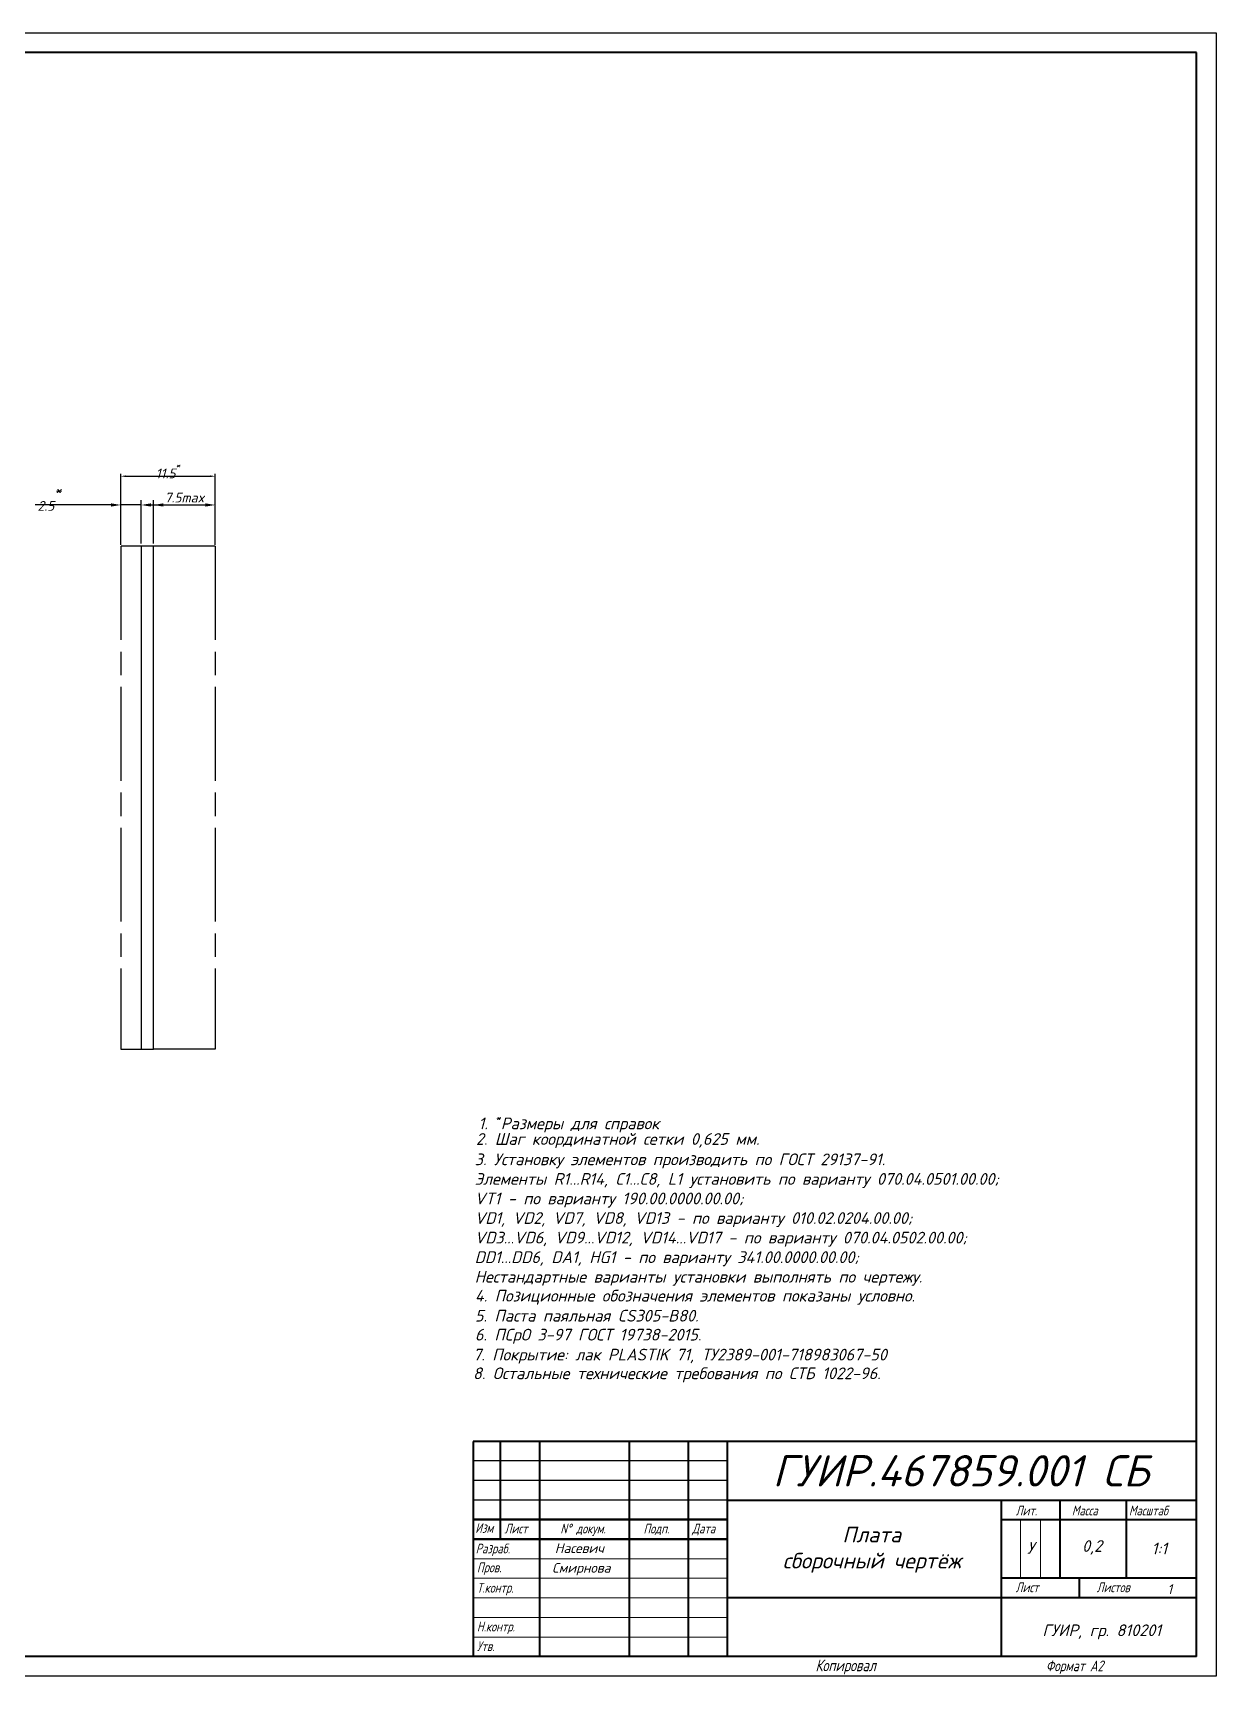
# Model space of a CAD drawing. Header units: millimetres. Extents: x -60 to 537, y -62 to 358.
# Drawn here: x 234 to 536.6, y -62.2 to 357.8 of the extents above; entities that cross this region are included whole.
import ezdxf

# ---------------------------------------------------------------- set-up
doc = ezdxf.new("R2010")
doc.units = ezdxf.units.MM
doc.linetypes.add('ACAD_ISO08W100', pattern=[36, 24, -3, 6, -3])
doc.layers.add('KONTUR', color=7, linetype='Continuous')
doc.layers.add('Тонкие', color=7, linetype='Continuous')
for name, color, linetype, lineweight in [('Основная', 7, 'Continuous', 40), ('текст', 7, 'Continuous', 30), ('тонкая', 7, 'Continuous', 20)]:
    doc.layers.add(name, color=color, linetype=linetype, lineweight=lineweight)
doc.styles.add('стиль рамки', font='romans.shx', dxfattribs={"width": 0.75, "oblique": 15, "height": 3.5})
doc.styles.add('стиль1', font='isocpeui.ttf')
doc.dimstyles.new('ISO-25', dxfattribs={"dimtxt": 2.5, "dimasz": 2.5, "dimexe": 1.25, "dimexo": 0.625, "dimtad": 1, "dimtxsty": 'Standard', "dimcen": 2.5, "dimadec": 0, "dimazin": 0, "dimtfac": 1, "dimtmove": 0, "dimatfit": 3, "dimfxl": 1, "dimarcsym": 0})
doc.dimstyles.new('Аннотативный', dxfattribs={"dimscale": 0, "dimtxt": 2.5, "dimasz": 2.5, "dimexe": 1.25, "dimexo": 0.625, "dimtad": 1, "dimtxsty": 'Standard', "dimcen": 2.5, "dimadec": 0, "dimazin": 0, "dimtfac": 1, "dimtmove": 0, "dimatfit": 3, "dimfxl": 1, "dimarcsym": 0})

# ---------------------------------------------------------------- blocks, each defined once
blk = doc.blocks.new('*D5')
at = {"layer": 'Defpoints', "color": 0, "transparency": 16777216}
for p in [(280.65, 244.49), (256.5, 226.64), (280.65, 226.64)]:
    blk.add_point(p, dxfattribs=at)
at = {"layer": 'текст', "color": 0, "lineweight": -2, "transparency": 16777216}
for p, q in [((256.5, 226.95), (256.5, 245.12)), ((257.75, 244.49), (279.4, 244.49)), ((280.65, 226.95), (280.65, 245.12))]:
    blk.add_line(p, q, dxfattribs=at)
at = {"layer": 'текст', "color": 0, "transparency": 16777216}
for points in [[(257.75, 244.7), (257.75, 244.28), (256.5, 244.49)], [(279.4, 244.7), (279.4, 244.28), (280.65, 244.49)]]:
    blk.add_solid(points, dxfattribs=at)
at = {"layer": 'текст', "color": 0, "transparency": 16777216, "insert": (268.57, 246.05), "char_height": 1.25, "attachment_point": 5, "style": 'стиль1'}
blk.add_mtext('{\\H2x;11.5\\A1;\\H0.7x;\\S*^ ;}', dxfattribs=at)
blk = doc.blocks.new('*D6')
at = {"layer": 'Defpoints', "color": 0, "transparency": 16777216}
for p in [(280.65, 237.14), (264.9, 226.64), (280.65, 226.64)]:
    blk.add_point(p, dxfattribs=at)
at = {"layer": 'Тонкие', "color": 0, "lineweight": -2, "transparency": 16777216}
for p, q in [((264.9, 227.27), (264.9, 238.39)), ((267.4, 237.14), (278.15, 237.14)), ((280.65, 227.27), (280.65, 238.39))]:
    blk.add_line(p, q, dxfattribs=at)
at = {"layer": 'Тонкие', "color": 0, "transparency": 16777216}
for points in [[(267.4, 237.56), (267.4, 236.73), (264.9, 237.14)], [(278.15, 237.56), (278.15, 236.73), (280.65, 237.14)]]:
    blk.add_solid(points, dxfattribs=at)
at = {"layer": 'Тонкие', "color": 0, "transparency": 16777216, "insert": (272.77, 239.03), "char_height": 2.5, "attachment_point": 5, "style": 'стиль1'}
blk.add_mtext('7.5max', dxfattribs=at)
blk = doc.blocks.new('*D7')
at = {"layer": 'Defpoints', "color": 0, "transparency": 16777216}
for p in [(256.5, 237.14), (256.5, 226.64), (261.75, 226.64)]:
    blk.add_point(p, dxfattribs=at)
at = {"layer": 'Тонкие', "color": 0, "lineweight": -2, "transparency": 16777216}
for p, q in [((254, 237.14), (234.64, 237.14)), ((256.5, 227.27), (256.5, 238.39)), ((261.75, 237.14), (256.5, 237.14)), ((261.75, 227.27), (261.75, 238.39)), ((264.25, 237.14), (266.75, 237.14))]:
    blk.add_line(p, q, dxfattribs=at)
at = {"layer": 'Тонкие', "color": 0, "transparency": 16777216}
for points in [[(254, 237.56), (254, 236.73), (256.5, 237.14)], [(264.25, 237.56), (264.25, 236.73), (261.75, 237.14)]]:
    blk.add_solid(points, dxfattribs=at)
at = {"layer": 'Тонкие', "color": 0, "transparency": 16777216, "insert": (238.31, 239.02), "char_height": 2.5, "attachment_point": 5, "style": 'стиль1'}
blk.add_mtext('2.5{\\A1;\\H1.12x;\\S*^ ;}', dxfattribs=at)

msp = doc.modelspace()

# ---------------------------------------------------------------- linework, layer by layer
at = {"linetype": 'ACAD_ISO08W100'}
for p, q in [((280.648, 226.642), (256.498, 226.642)), ((256.498, 226.642), (256.498, 98.017)), ((280.648, 226.642), (280.648, 98.017)), ((280.648, 98.017), (264.898, 98.017))]:
    msp.add_line(p, q, dxfattribs=at)
at = {"lineweight": -3}
for p, q in [((261.748, 226.642), (261.748, 98.017)), ((264.898, 226.642), (261.748, 226.642)), ((264.898, 98.017), (264.898, 226.642)), ((256.498, 98.017), (264.898, 98.017))]:
    msp.add_line(p, q, dxfattribs=at)
for p, q in [((411.604, -7.192), (346.604, -7.192)), ((411.604, -12.192), (346.604, -12.192)), ((411.604, -17.192), (346.604, -17.192)), ((481.604, -57.192), (481.604, -57.192))]:
    msp.add_line(p, q)
at = {"lineweight": 50}
for p, q in [((411.604, -22.192), (346.604, -22.192)), ((411.604, -27.192), (346.604, -27.192))]:
    msp.add_line(p, q, dxfattribs=at)
at = {"layer": 'KONTUR'}
for p, q in [((-60.396, 357.808), (536.604, 357.808)), ((536.604, 357.808), (536.604, -62.192)), ((536.604, -62.192), (-60.396, -62.192))]:
    msp.add_line(p, q, dxfattribs=at)
at = {"layer": 'Основная'}
for p, q in [((531.604, 352.808), (-40.396, 352.808)), ((531.604, -57.192), (531.604, 352.808)), ((346.604, -2.192), (346.604, -57.192)), ((531.604, -2.192), (346.604, -2.192)), ((353.604, -27.192), (353.604, -2.192)), ((363.604, -2.192), (363.604, -57.192)), ((386.604, -57.192), (386.604, -2.192)), ((401.604, -2.192), (401.604, -57.192)), ((411.604, -2.192), (411.604, -57.192)), ((411.604, -17.192), (531.604, -17.192)), ((481.604, -17.192), (481.604, -57.192)), ((496.604, -17.192), (496.604, -37.192)), ((513.604, -17.192), (513.604, -37.192)), ((481.604, -22.192), (531.604, -22.192)), ((531.604, -37.192), (481.604, -37.192)), ((501.604, -37.192), (501.604, -42.192)), ((531.604, -42.192), (411.604, -42.192)), ((531.604, -57.192), (-52.396, -57.192))]:
    msp.add_line(p, q, dxfattribs=at)
at = {"layer": 'тонкая'}
for p, q in [((486.592, -22.401), (486.592, -37.192)), ((491.67, -22.401), (491.67, -37.192)), ((346.604, -32.192), (411.604, -32.192)), ((411.604, -37.192), (346.604, -37.192)), ((411.604, -42.192), (346.604, -42.192))]:
    msp.add_line(p, q, dxfattribs=at)
for points in [[(346.604, -47.192), (411.604, -47.192)], [(346.604, -52.192), (411.604, -52.192)]]:
    msp.add_lwpolyline(points, dxfattribs=at)

# ---------------------------------------------------------------- texts
at = {"lineweight": -2, "char_height": 3, "attachment_point": 1, "style": 'стиль1'}
for s, insert, width in [('\\A1;1. {\\H0.7x;\\S*^ ;}Размеры для справок', (347.972, 81.594), 145), ('2. Шаг координатной сетки 0,625 мм.', (347.311, 76.594), 175.22183), ('3. Установку элементов производить по ГОСТ 29137-91. \\PЭлементы R1...R14, С1...С8, L1 установить по варианту 070.04.0501.00.00;\\PVT1 - по варианту 190.00.0000.00.00;\\PVD1, VD2, VD7, VD8, VD13 - по варианту 010.02.0204.00.00;\\PVD3...VD6, VD9...VD12, VD14...VD17 - по варианту 070.04.0502.00.00;\\PDD1...DD6, DA1, HG1 - по варианту 341.00.0000.00.00;\\PНестандартные варианты установки выполнять по чертежу.', (347.006, 71.393), 155), ('4. Позиционные обозначения элементов показаны условно.', (347.064, 36.542), 170), ('5. Паста паяльная CS305-B80.', (347.064, 31.428), 180), ('6. ПСрО 3-97 ГОСТ 19738-2015.', (347.064, 26.583), 180), ('7. Покрытие: лак PLASTIK 71, ТУ2389-001-718983067-50', (346.591, 21.489), 170), ('8. Остальные технические требования по СТБ 1022-96.', (346.573, 16.708), 182.85346)]:
    msp.add_mtext(s, dxfattribs=dict(at, insert=insert, width=width))
at = {"layer": 'текст', "style": 'стиль рамки', "oblique": 15, "width": 0.75}
for s, height, p in [('Лит.', 2.5, (485.322, -21.127)), ('Масса', 2.5, (499.697, -21.127)), ('Масштаб', 2.5, (514.289, -21.127)), ('Изм', 2.5, (347.149, -25.58)), ('Лист', 2.5, (354.625, -25.731)), ('N%%d докум. ', 2.5, (368.909, -25.731)), ('Подп.', 2.5, (390.161, -25.731)), ('Дата', 2.5, (402.612, -25.731)), ('Разраб.', 2.5, (347.266, -30.831)), ('Пров.', 2.5, (347.566, -35.663)), ('Т.контр.', 2.5, (347.566, -40.858)), ('Лист', 2.5, (485.322, -40.741)), ('Листов', 2.5, (506.047, -40.741)), ('Н.контр.', 2.5, (347.566, -50.78)), ('Утв.', 2.5, (347.566, -55.8)), ('Копировал', 3, (434.14, -60.942)), ('Формат А2', 2.75, (493.068, -60.942))]:
    msp.add_text(s, height=height, dxfattribs=at).set_placement(p)
at = {"layer": 'текст', "attachment_point": 5, "style": 'стиль1'}
for s, insert, char_height, width in [('ГУИР.467859.001 СБ', (471.308, -9.711), 8, 120), ('Плата\\Pсборочный чертёж', (448.53, -29.885), 4, 69.65259), ('Насевич', (373.777, -29.491), 2.5, 23), ('У', (489.191, -29.393), 3, 14.11239), ('0,2', (504.89, -29.286), 3, 15.77076), ('1:1', (522.09, -29.562), 3, 16.57077), ('Смирнова', (374.268, -34.85), 2.5, 23), ('1', (524.739, -39.94), 2.5, 14.11239), ('ГУИР, гр. 810201', (507.356, -50.877), 3, 39.01739)]:
    msp.add_mtext(s, dxfattribs=dict(at, insert=insert, char_height=char_height, width=width))

# ---------------------------------------------------------------- dimensions: what is measured, and where the dimension line sits
at = {"layer": 'текст'}
dim = msp.add_linear_dim(base=(280.648, 244.492), p1=(256.498, 226.642), p2=(280.648, 226.642), text='{\\H2x;11.5\\A1;\\H0.7x;\\S*^ ;}', dimstyle='Аннотативный', override={"dimtxsty": 'стиль1'}, dxfattribs=at)
dim.commit()
dim.dimension.update_dxf_attribs({"geometry": '*D5', "text_midpoint": (268.573, 244.492), "dimtype": 160})
at = {"layer": 'Тонкие'}
for base, p1, p2, text, picture, middle in [((256.498, 237.142), (261.748, 226.642), (256.498, 226.642), '2.5{\\A1;\\H1.12x;\\S*^ ;}', '*D7', (238.306, 237.142)), ((280.648, 237.142), (264.898, 226.642), (280.648, 226.642), '7.5max', '*D6', (272.773, 237.142))]:
    dim = msp.add_linear_dim(base=base, p1=p1, p2=p2, text=text, dimstyle='ISO-25', override={"dimtxsty": 'стиль1'}, dxfattribs=at)
    dim.commit()
    dim.dimension.update_dxf_attribs({"geometry": picture, "text_midpoint": middle, "dimtype": 160})

doc.saveas('drawing.dxf')
